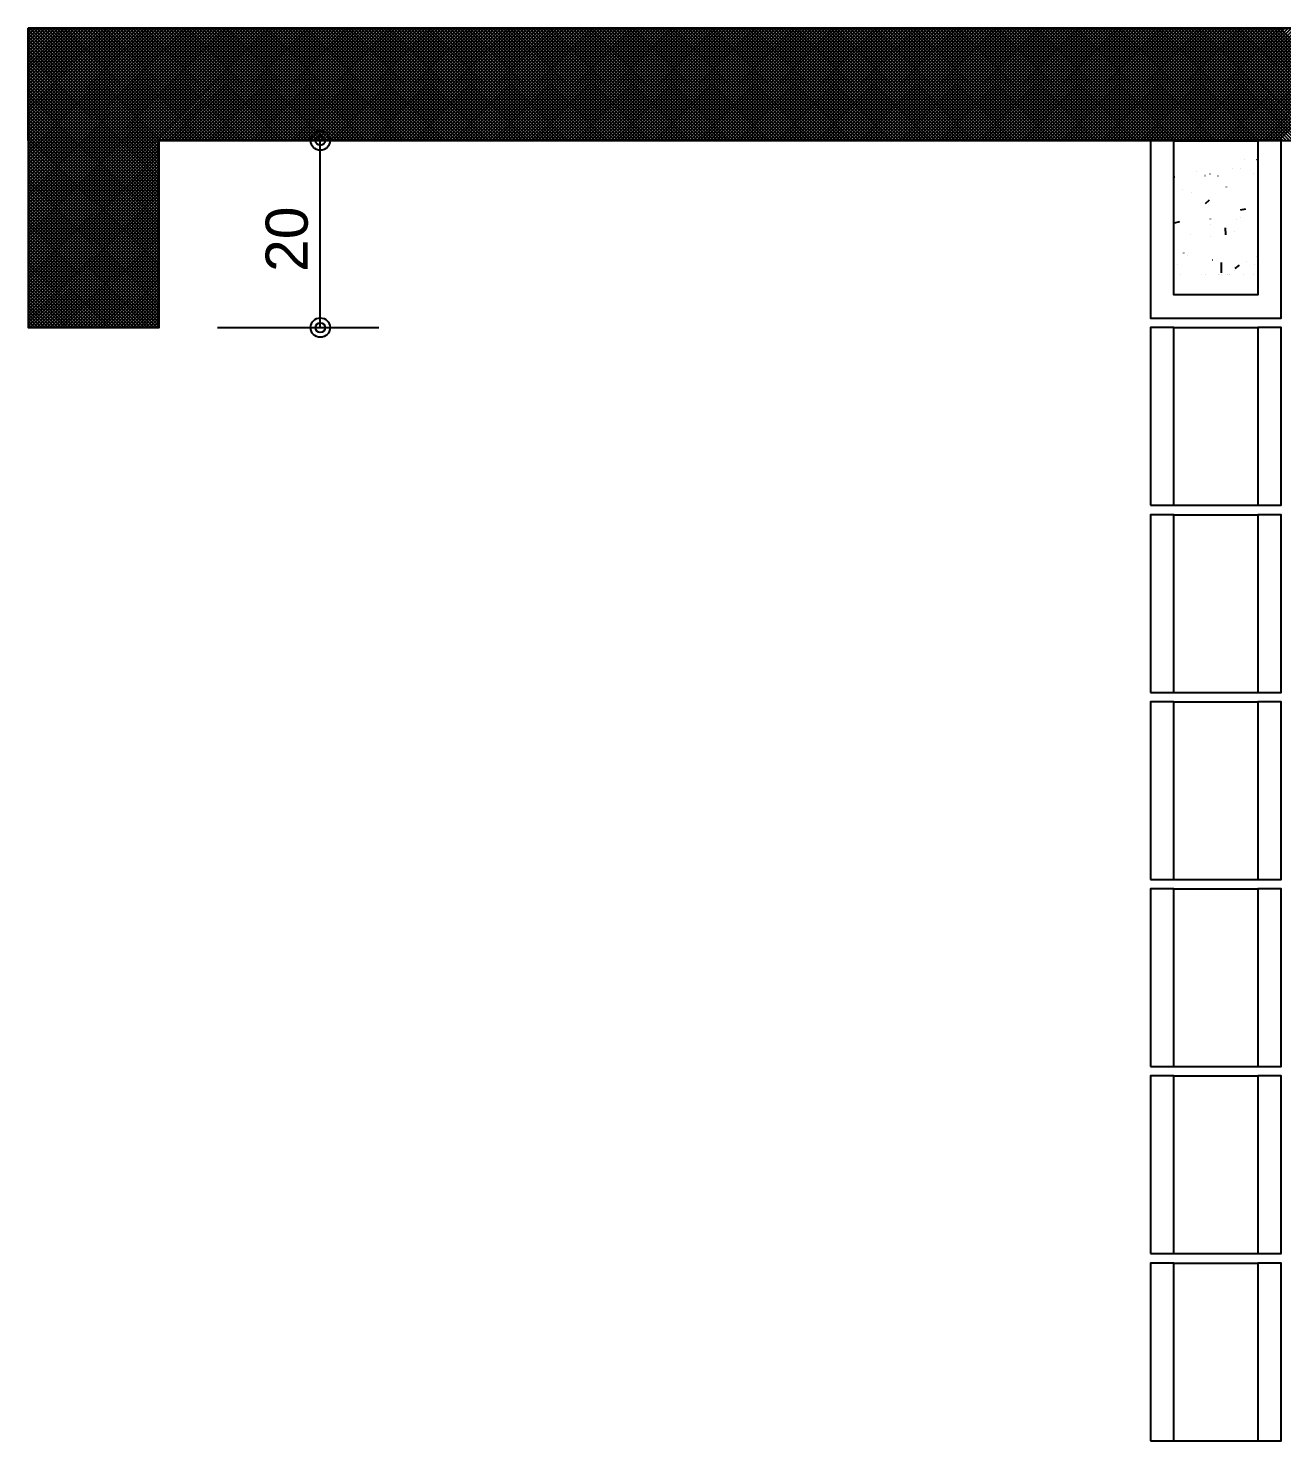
# Model space of a CAD drawing. Extents: x 0 to 119, y 0 to 84.
# Drawn here: x 57.46 to 62.82, y 42.56 to 48.6 of the extents above; entities that cross this region are included whole.
import ezdxf

# ---------------------------------------------------------------- set-up
doc = ezdxf.new("R2010")
doc.units = 0
doc.header["$MEASUREMENT"] = 0
for name, color, linetype in [('10', 252, 'CONTINUOUS'), ('29', 9, 'CONTINUOUS'), ('32', 250, 'CONTINUOUS'), ('6', 178, 'CONTINUOUS'), ('9', 8, 'CONTINUOUS')]:
    doc.layers.add(name, color=color, linetype=linetype)
doc.styles.add('TQS_ARIAL', font='arial.ttf')

msp = doc.modelspace()

# ---------------------------------------------------------------- linework, layer by layer
at = {"layer": '10', "color": 252, "linetype": 'Continuous'}
for p, q in [((62.355013, 48.123704), (62.715013, 48.123704)), ((62.355013, 48.122626), (62.715013, 48.122626)), ((62.355013, 48.122626), (62.715013, 48.122626)), ((62.355013, 47.323704), (62.715013, 47.323704)), ((62.355013, 46.563704), (62.715013, 46.563704)), ((62.355013, 46.523704), (62.715013, 46.523704)), ((62.355013, 45.763704), (62.715013, 45.763704)), ((62.355013, 45.723704), (62.715013, 45.723704)), ((62.355013, 44.963704), (62.715013, 44.963704)), ((62.355013, 44.923704), (62.715013, 44.923704)), ((62.355013, 44.163704), (62.715013, 44.163704)), ((62.355013, 44.123704), (62.715013, 44.123704)), ((62.355013, 43.363704), (62.715013, 43.363704)), ((62.355013, 43.323704), (62.715013, 43.323704)), ((62.355013, 42.563704), (62.715013, 42.563704))]:
    msp.add_line(p, q, dxfattribs=at)
for points in [[(62.355013, 48.123704), (62.255013, 48.123704), (62.255013, 47.363704), (62.815013, 47.363704), (62.815013, 48.123704), (62.715013, 48.123704), (62.715013, 47.463704), (62.355013, 47.463704), (62.355013, 48.123704)], [(62.255013, 46.563704), (62.355013, 46.563704), (62.355013, 47.323704), (62.255013, 47.323704), (62.255013, 46.563704)], [(62.715013, 46.563704), (62.815013, 46.563704), (62.815013, 47.323704), (62.715013, 47.323704), (62.715013, 46.563704)], [(62.255013, 45.763704), (62.355013, 45.763704), (62.355013, 46.523704), (62.255013, 46.523704), (62.255013, 45.763704)], [(62.715013, 45.763704), (62.815013, 45.763704), (62.815013, 46.523704), (62.715013, 46.523704), (62.715013, 45.763704)], [(62.255013, 44.963704), (62.355013, 44.963704), (62.355013, 45.723704), (62.255013, 45.723704), (62.255013, 44.963704)], [(62.715013, 44.963704), (62.815013, 44.963704), (62.815013, 45.723704), (62.715013, 45.723704), (62.715013, 44.963704)], [(62.255013, 44.163704), (62.355013, 44.163704), (62.355013, 44.923704), (62.255013, 44.923704), (62.255013, 44.163704)], [(62.715013, 44.163704), (62.815013, 44.163704), (62.815013, 44.923704), (62.715013, 44.923704), (62.715013, 44.163704)], [(62.255013, 43.363704), (62.355013, 43.363704), (62.355013, 44.123704), (62.255013, 44.123704), (62.255013, 43.363704)], [(62.715013, 43.363704), (62.815013, 43.363704), (62.815013, 44.123704), (62.715013, 44.123704), (62.715013, 43.363704)], [(62.255013, 42.563704), (62.355013, 42.563704), (62.355013, 43.323704), (62.255013, 43.323704), (62.255013, 42.563704)], [(62.715013, 42.563704), (62.815013, 42.563704), (62.815013, 43.323704), (62.715013, 43.323704), (62.715013, 42.563704)]]:
    msp.add_lwpolyline(points, dxfattribs=at)
at = {"layer": '29', "color": 9, "linetype": 'Continuous'}
for p, q in [((57.455013, 47.56966), (58.489057, 48.603704)), ((57.455013, 47.583802), (58.474915, 48.603704)), ((57.455013, 47.597944), (58.460773, 48.603704)), ((57.455013, 47.612086), (58.44663, 48.603704)), ((57.455013, 47.626228), (58.432488, 48.603704)), ((57.455013, 47.640371), (58.418346, 48.603704)), ((57.455013, 47.654513), (58.404204, 48.603704)), ((57.455013, 47.668655), (58.390062, 48.603704)), ((57.455013, 47.682797), (58.37592, 48.603704)), ((57.455013, 47.696939), (58.361778, 48.603704)), ((57.455013, 47.711081), (58.347636, 48.603704)), ((57.455013, 47.725223), (58.333493, 48.603704)), ((57.455013, 47.739366), (58.319351, 48.603704)), ((57.455013, 47.753508), (58.305209, 48.603704)), ((57.455013, 47.76765), (58.291067, 48.603704)), ((57.455013, 47.781792), (58.276925, 48.603704)), ((57.455013, 47.795934), (58.262783, 48.603704)), ((57.455013, 47.810076), (58.248641, 48.603704)), ((57.455013, 47.824218), (58.234498, 48.603704)), ((57.455013, 47.83836), (58.220356, 48.603704)), ((57.455013, 47.852503), (58.206214, 48.603704)), ((57.455013, 47.866645), (58.192072, 48.603704)), ((57.455013, 47.880787), (58.17793, 48.603704)), ((57.455013, 47.894929), (58.163788, 48.603704)), ((57.455013, 47.909071), (58.149646, 48.603704)), ((57.455013, 47.923213), (58.135503, 48.603704)), ((57.455013, 47.937355), (58.121361, 48.603704)), ((57.455013, 47.951498), (58.107219, 48.603704)), ((57.455013, 47.96564), (58.093077, 48.603704)), ((57.455013, 47.979782), (58.078935, 48.603704)), ((57.455013, 47.993924), (58.064793, 48.603704)), ((57.455013, 48.008066), (58.050651, 48.603704)), ((57.455013, 48.022208), (58.036509, 48.603704)), ((57.455013, 48.03635), (58.022366, 48.603704)), ((57.455013, 48.050493), (58.008224, 48.603704)), ((57.455013, 48.064635), (57.994082, 48.603704)), ((57.455013, 48.078777), (57.97994, 48.603704)), ((57.455013, 48.092919), (57.965798, 48.603704)), ((57.455013, 48.107061), (57.951656, 48.603704)), ((57.455013, 48.121203), (57.937514, 48.603704)), ((57.455013, 48.135345), (57.923371, 48.603704)), ((57.455013, 48.149487), (57.909229, 48.603704)), ((57.455013, 48.16363), (57.895087, 48.603704)), ((57.455013, 48.177772), (57.880945, 48.603704)), ((57.455013, 48.191914), (57.866803, 48.603704)), ((57.455013, 48.206056), (57.852661, 48.603704)), ((57.455013, 48.220198), (57.838519, 48.603704)), ((57.455013, 48.23434), (57.824377, 48.603704)), ((57.455013, 48.248482), (57.810234, 48.603704)), ((57.455013, 48.262625), (57.796092, 48.603704)), ((57.455013, 48.276767), (57.78195, 48.603704)), ((57.455013, 48.290909), (57.767808, 48.603704)), ((57.455013, 48.305051), (57.753666, 48.603704)), ((57.455013, 48.319193), (57.739524, 48.603704)), ((57.455013, 48.333335), (57.725382, 48.603704)), ((57.455013, 48.347477), (57.711239, 48.603704)), ((57.455013, 48.361619), (57.697097, 48.603704)), ((57.455013, 48.375762), (57.682955, 48.603704)), ((57.455013, 48.389904), (57.668813, 48.603704)), ((57.455013, 48.404046), (57.654671, 48.603704)), ((57.455013, 48.418188), (57.640529, 48.603704)), ((57.455013, 48.43233), (57.626387, 48.603704)), ((57.455013, 48.446472), (57.612244, 48.603704)), ((57.455013, 48.460614), (57.598102, 48.603704)), ((57.455013, 48.474757), (57.58396, 48.603704)), ((57.455013, 48.488899), (57.569818, 48.603704)), ((57.455013, 48.503041), (57.555676, 48.603704)), ((57.455013, 48.517183), (57.541534, 48.603704)), ((57.455013, 48.531325), (57.527392, 48.603704)), ((57.455013, 48.545467), (57.51325, 48.603704)), ((57.455013, 48.559609), (57.499107, 48.603704)), ((57.455013, 48.573752), (57.484965, 48.603704)), ((57.455013, 48.587894), (57.470823, 48.603704)), ((57.455013, 48.602036), (57.456681, 48.603704)), ((57.455013, 48.596862), (58.015013, 48.036862)), ((57.455013, 48.58272), (58.015013, 48.02272)), ((57.455013, 48.568578), (58.015013, 48.008578)), ((57.462313, 48.603704), (58.015013, 48.051004)), ((57.476455, 48.603704), (58.015013, 48.065147)), ((57.490597, 48.603704), (58.015013, 48.079289)), ((57.504739, 48.603704), (58.015013, 48.093431)), ((57.518882, 48.603704), (58.015013, 48.107573)), ((57.533024, 48.603704), (58.015013, 48.121715)), ((57.547166, 48.603704), (58.027166, 48.123704)), ((57.561308, 48.603704), (58.041308, 48.123704)), ((57.57545, 48.603704), (58.05545, 48.123704)), ((57.589592, 48.603704), (58.069592, 48.123704)), ((57.603734, 48.603704), (58.083734, 48.123704)), ((57.617877, 48.603704), (58.097877, 48.123704)), ((57.632019, 48.603704), (58.112019, 48.123704)), ((57.646161, 48.603704), (58.126161, 48.123704)), ((57.660303, 48.603704), (58.140303, 48.123704)), ((57.674445, 48.603704), (58.154445, 48.123704)), ((57.688587, 48.603704), (58.168587, 48.123704)), ((57.702729, 48.603704), (58.182729, 48.123704)), ((57.716872, 48.603704), (58.196872, 48.123704)), ((57.731014, 48.603704), (58.211014, 48.123704)), ((57.745156, 48.603704), (58.225156, 48.123704)), ((57.759298, 48.603704), (58.239298, 48.123704)), ((57.77344, 48.603704), (58.25344, 48.123704)), ((57.787582, 48.603704), (58.267582, 48.123704)), ((57.801724, 48.603704), (58.281724, 48.123704)), ((57.815866, 48.603704), (58.295866, 48.123704)), ((57.830009, 48.603704), (58.310009, 48.123704)), ((57.844151, 48.603704), (58.324151, 48.123704)), ((57.858293, 48.603704), (58.338293, 48.123704)), ((57.872435, 48.603704), (58.352435, 48.123704)), ((57.886577, 48.603704), (58.366577, 48.123704)), ((57.900719, 48.603704), (58.380719, 48.123704)), ((57.914861, 48.603704), (58.394861, 48.123704)), ((57.929004, 48.603704), (58.409004, 48.123704)), ((57.943146, 48.603704), (58.423146, 48.123704)), ((57.957288, 48.603704), (58.437288, 48.123704)), ((57.97143, 48.603704), (58.45143, 48.123704)), ((57.985572, 48.603704), (58.465572, 48.123704)), ((57.999714, 48.603704), (58.479714, 48.123704)), ((58.013856, 48.603704), (58.493856, 48.123704)), ((58.023199, 48.123704), (58.503199, 48.603704)), ((58.027999, 48.603704), (58.507999, 48.123704)), ((58.037341, 48.123704), (58.517341, 48.603704)), ((58.042141, 48.603704), (58.522141, 48.123704)), ((58.051483, 48.123704), (58.531483, 48.603704)), ((58.056283, 48.603704), (58.536283, 48.123704)), ((58.065625, 48.123704), (58.545625, 48.603704)), ((58.070425, 48.603704), (58.550425, 48.123704)), ((58.079768, 48.123704), (58.559768, 48.603704)), ((58.084567, 48.603704), (58.564567, 48.123704)), ((58.09391, 48.123704), (58.57391, 48.603704)), ((58.098709, 48.603704), (58.578709, 48.123704)), ((58.108052, 48.123704), (58.588052, 48.603704)), ((58.112851, 48.603704), (58.592851, 48.123704)), ((58.122194, 48.123704), (58.602194, 48.603704)), ((58.126993, 48.603704), (58.606993, 48.123704)), ((58.136336, 48.123704), (58.616336, 48.603704)), ((58.141136, 48.603704), (58.621136, 48.123704)), ((58.150478, 48.123704), (58.630478, 48.603704)), ((58.155278, 48.603704), (58.635278, 48.123704)), ((58.16462, 48.123704), (58.64462, 48.603704)), ((58.16942, 48.603704), (58.64942, 48.123704)), ((58.178763, 48.123704), (58.658763, 48.603704)), ((58.183562, 48.603704), (58.663562, 48.123704)), ((58.192905, 48.123704), (58.672905, 48.603704)), ((58.197704, 48.603704), (58.677704, 48.123704)), ((58.207047, 48.123704), (58.687047, 48.603704)), ((58.211846, 48.603704), (58.691846, 48.123704)), ((58.221189, 48.123704), (58.701189, 48.603704)), ((58.225988, 48.603704), (58.705988, 48.123704)), ((58.235331, 48.123704), (58.715331, 48.603704)), ((58.240131, 48.603704), (58.720131, 48.123704)), ((58.249473, 48.123704), (58.729473, 48.603704)), ((58.254273, 48.603704), (58.734273, 48.123704)), ((58.263615, 48.123704), (58.743615, 48.603704)), ((58.268415, 48.603704), (58.748415, 48.123704)), ((58.277757, 48.123704), (58.757757, 48.603704)), ((58.282557, 48.603704), (58.762557, 48.123704)), ((58.2919, 48.123704), (58.7719, 48.603704)), ((58.296699, 48.603704), (58.776699, 48.123704)), ((58.306042, 48.123704), (58.786042, 48.603704)), ((58.310841, 48.603704), (58.790841, 48.123704)), ((58.320184, 48.123704), (58.800184, 48.603704)), ((58.324983, 48.603704), (58.804983, 48.123704)), ((58.334326, 48.123704), (58.814326, 48.603704)), ((58.339125, 48.603704), (58.819125, 48.123704)), ((58.348468, 48.123704), (58.828468, 48.603704)), ((58.353268, 48.603704), (58.833268, 48.123704)), ((58.36261, 48.123704), (58.84261, 48.603704)), ((58.36741, 48.603704), (58.84741, 48.123704)), ((58.376752, 48.123704), (58.856752, 48.603704)), ((58.381552, 48.603704), (58.861552, 48.123704)), ((58.390895, 48.123704), (58.870895, 48.603704)), ((58.395694, 48.603704), (58.875694, 48.123704)), ((58.405037, 48.123704), (58.885037, 48.603704)), ((58.409836, 48.603704), (58.889836, 48.123704)), ((58.419179, 48.123704), (58.899179, 48.603704)), ((58.423978, 48.603704), (58.903978, 48.123704)), ((58.433321, 48.123704), (58.913321, 48.603704)), ((58.43812, 48.603704), (58.91812, 48.123704)), ((58.447463, 48.123704), (58.927463, 48.603704)), ((58.452263, 48.603704), (58.932263, 48.123704)), ((58.461605, 48.123704), (58.941605, 48.603704)), ((58.466405, 48.603704), (58.946405, 48.123704)), ((58.475747, 48.123704), (58.955747, 48.603704)), ((58.480547, 48.603704), (58.960547, 48.123704)), ((58.48989, 48.123704), (58.96989, 48.603704)), ((58.494689, 48.603704), (58.974689, 48.123704)), ((58.504032, 48.123704), (58.984032, 48.603704)), ((58.508831, 48.603704), (58.988831, 48.123704)), ((58.518174, 48.123704), (58.998174, 48.603704)), ((58.522973, 48.603704), (59.002973, 48.123704)), ((58.532316, 48.123704), (59.012316, 48.603704)), ((58.537115, 48.603704), (59.017115, 48.123704)), ((58.546458, 48.123704), (59.026458, 48.603704)), ((58.551258, 48.603704), (59.031258, 48.123704)), ((58.5606, 48.123704), (59.0406, 48.603704)), ((58.5654, 48.603704), (59.0454, 48.123704)), ((58.574742, 48.123704), (59.054742, 48.603704)), ((58.579542, 48.603704), (59.059542, 48.123704)), ((58.588884, 48.123704), (59.068884, 48.603704)), ((58.593684, 48.603704), (59.073684, 48.123704)), ((58.603027, 48.123704), (59.083027, 48.603704)), ((58.607826, 48.603704), (59.087826, 48.123704)), ((58.617169, 48.123704), (59.097169, 48.603704)), ((58.621968, 48.603704), (59.101968, 48.123704)), ((58.631311, 48.123704), (59.111311, 48.603704)), ((58.63611, 48.603704), (59.11611, 48.123704)), ((58.645453, 48.123704), (59.125453, 48.603704)), ((58.650252, 48.603704), (59.130252, 48.123704)), ((58.659595, 48.123704), (59.139595, 48.603704)), ((58.664395, 48.603704), (59.144395, 48.123704)), ((58.673737, 48.123704), (59.153737, 48.603704)), ((58.678537, 48.603704), (59.158537, 48.123704)), ((58.687879, 48.123704), (59.167879, 48.603704)), ((58.692679, 48.603704), (59.172679, 48.123704)), ((58.702022, 48.123704), (59.182022, 48.603704)), ((58.706821, 48.603704), (59.186821, 48.123704)), ((58.716164, 48.123704), (59.196164, 48.603704)), ((58.720963, 48.603704), (59.200963, 48.123704)), ((58.730306, 48.123704), (59.210306, 48.603704)), ((58.735105, 48.603704), (59.215105, 48.123704)), ((58.744448, 48.123704), (59.224448, 48.603704)), ((58.749247, 48.603704), (59.229247, 48.123704)), ((58.75859, 48.123704), (59.23859, 48.603704)), ((58.76339, 48.603704), (59.24339, 48.123704)), ((58.772732, 48.123704), (59.252732, 48.603704)), ((58.777532, 48.603704), (59.257532, 48.123704)), ((58.786874, 48.123704), (59.266874, 48.603704)), ((58.791674, 48.603704), (59.271674, 48.123704)), ((58.801016, 48.123704), (59.281016, 48.603704)), ((58.805816, 48.603704), (59.285816, 48.123704)), ((58.815159, 48.123704), (59.295159, 48.603704)), ((58.819958, 48.603704), (59.299958, 48.123704)), ((58.829301, 48.123704), (59.309301, 48.603704)), ((58.8341, 48.603704), (59.3141, 48.123704)), ((58.843443, 48.123704), (59.323443, 48.603704)), ((58.848242, 48.603704), (59.328242, 48.123704)), ((58.857585, 48.123704), (59.337585, 48.603704)), ((58.862385, 48.603704), (59.342385, 48.123704)), ((58.871727, 48.123704), (59.351727, 48.603704)), ((58.876527, 48.603704), (59.356527, 48.123704)), ((58.885869, 48.123704), (59.365869, 48.603704)), ((58.890669, 48.603704), (59.370669, 48.123704)), ((58.900011, 48.123704), (59.380011, 48.603704)), ((58.904811, 48.603704), (59.384811, 48.123704)), ((58.914154, 48.123704), (59.394154, 48.603704)), ((58.918953, 48.603704), (59.398953, 48.123704)), ((58.928296, 48.123704), (59.408296, 48.603704)), ((58.933095, 48.603704), (59.413095, 48.123704)), ((58.942438, 48.123704), (59.422438, 48.603704)), ((58.947237, 48.603704), (59.427237, 48.123704)), ((58.95658, 48.123704), (59.43658, 48.603704)), ((58.961379, 48.603704), (59.441379, 48.123704)), ((58.970722, 48.123704), (59.450722, 48.603704)), ((58.975522, 48.603704), (59.455522, 48.123704)), ((58.984864, 48.123704), (59.464864, 48.603704)), ((58.989664, 48.603704), (59.469664, 48.123704)), ((58.999006, 48.123704), (59.479006, 48.603704)), ((59.003806, 48.603704), (59.483806, 48.123704)), ((59.013149, 48.123704), (59.493149, 48.603704)), ((59.017948, 48.603704), (59.497948, 48.123704)), ((59.027291, 48.123704), (59.507291, 48.603704)), ((59.03209, 48.603704), (59.51209, 48.123704)), ((59.041433, 48.123704), (59.521433, 48.603704)), ((59.046232, 48.603704), (59.526232, 48.123704)), ((59.055575, 48.123704), (59.535575, 48.603704)), ((59.060374, 48.603704), (59.540374, 48.123704)), ((59.069717, 48.123704), (59.549717, 48.603704)), ((59.074517, 48.603704), (59.554517, 48.123704)), ((59.083859, 48.123704), (59.563859, 48.603704)), ((59.088659, 48.603704), (59.568659, 48.123704)), ((59.098001, 48.123704), (59.578001, 48.603704)), ((59.102801, 48.603704), (59.582801, 48.123704)), ((59.112143, 48.123704), (59.592143, 48.603704)), ((59.116943, 48.603704), (59.596943, 48.123704)), ((59.126286, 48.123704), (59.606286, 48.603704)), ((59.131085, 48.603704), (59.611085, 48.123704)), ((59.140428, 48.123704), (59.620428, 48.603704)), ((59.145227, 48.603704), (59.625227, 48.123704)), ((59.15457, 48.123704), (59.63457, 48.603704)), ((59.159369, 48.603704), (59.639369, 48.123704)), ((59.168712, 48.123704), (59.648712, 48.603704)), ((59.173512, 48.603704), (59.653512, 48.123704)), ((59.182854, 48.123704), (59.662854, 48.603704)), ((59.187654, 48.603704), (59.667654, 48.123704)), ((59.196996, 48.123704), (59.676996, 48.603704)), ((59.201796, 48.603704), (59.681796, 48.123704)), ((59.211138, 48.123704), (59.691138, 48.603704)), ((59.215938, 48.603704), (59.695938, 48.123704)), ((59.225281, 48.123704), (59.705281, 48.603704)), ((59.23008, 48.603704), (59.71008, 48.123704)), ((59.239423, 48.123704), (59.719423, 48.603704)), ((59.244222, 48.603704), (59.724222, 48.123704)), ((59.253565, 48.123704), (59.733565, 48.603704)), ((59.258364, 48.603704), (59.738364, 48.123704)), ((59.267707, 48.123704), (59.747707, 48.603704)), ((59.272506, 48.603704), (59.752506, 48.123704)), ((59.281849, 48.123704), (59.761849, 48.603704)), ((59.286649, 48.603704), (59.766649, 48.123704)), ((59.295991, 48.123704), (59.775991, 48.603704)), ((59.300791, 48.603704), (59.780791, 48.123704)), ((59.310133, 48.123704), (59.790133, 48.603704)), ((59.314933, 48.603704), (59.794933, 48.123704)), ((59.324276, 48.123704), (59.804276, 48.603704)), ((59.329075, 48.603704), (59.809075, 48.123704)), ((59.338418, 48.123704), (59.818418, 48.603704)), ((59.343217, 48.603704), (59.823217, 48.123704)), ((59.35256, 48.123704), (59.83256, 48.603704)), ((59.357359, 48.603704), (59.837359, 48.123704)), ((59.366702, 48.123704), (59.846702, 48.603704)), ((59.371501, 48.603704), (59.851501, 48.123704)), ((59.380844, 48.123704), (59.860844, 48.603704)), ((59.385644, 48.603704), (59.865644, 48.123704)), ((59.394986, 48.123704), (59.874986, 48.603704)), ((59.399786, 48.603704), (59.879786, 48.123704)), ((59.409128, 48.123704), (59.889128, 48.603704)), ((59.413928, 48.603704), (59.893928, 48.123704)), ((59.42327, 48.123704), (59.90327, 48.603704)), ((59.42807, 48.603704), (59.90807, 48.123704)), ((59.437413, 48.123704), (59.917413, 48.603704)), ((59.442212, 48.603704), (59.922212, 48.123704)), ((59.451555, 48.123704), (59.931555, 48.603704)), ((59.456354, 48.603704), (59.936354, 48.123704)), ((59.465697, 48.123704), (59.945697, 48.603704)), ((59.470496, 48.603704), (59.950496, 48.123704)), ((59.479839, 48.123704), (59.959839, 48.603704)), ((59.484638, 48.603704), (59.964638, 48.123704)), ((59.493981, 48.123704), (59.973981, 48.603704)), ((59.498781, 48.603704), (59.978781, 48.123704)), ((59.508123, 48.123704), (59.988123, 48.603704)), ((59.512923, 48.603704), (59.992923, 48.123704)), ((59.522265, 48.123704), (60.002265, 48.603704)), ((59.527065, 48.603704), (60.007065, 48.123704)), ((59.536408, 48.123704), (60.016408, 48.603704)), ((59.541207, 48.603704), (60.021207, 48.123704)), ((59.55055, 48.123704), (60.03055, 48.603704)), ((59.555349, 48.603704), (60.035349, 48.123704)), ((59.564692, 48.123704), (60.044692, 48.603704)), ((59.569491, 48.603704), (60.049491, 48.123704)), ((59.578834, 48.123704), (60.058834, 48.603704)), ((59.583633, 48.603704), (60.063633, 48.123704)), ((59.592976, 48.123704), (60.072976, 48.603704)), ((59.597776, 48.603704), (60.077776, 48.123704)), ((59.607118, 48.123704), (60.087118, 48.603704)), ((59.611918, 48.603704), (60.091918, 48.123704)), ((59.62126, 48.123704), (60.10126, 48.603704)), ((59.62606, 48.603704), (60.10606, 48.123704)), ((59.635402, 48.123704), (60.115402, 48.603704)), ((59.640202, 48.603704), (60.120202, 48.123704)), ((59.649545, 48.123704), (60.129545, 48.603704)), ((59.654344, 48.603704), (60.134344, 48.123704)), ((59.663687, 48.123704), (60.143687, 48.603704)), ((59.668486, 48.603704), (60.148486, 48.123704)), ((59.677829, 48.123704), (60.157829, 48.603704)), ((59.682628, 48.603704), (60.162628, 48.123704)), ((59.691971, 48.123704), (60.171971, 48.603704)), ((59.696771, 48.603704), (60.176771, 48.123704)), ((59.706113, 48.123704), (60.186113, 48.603704)), ((59.710913, 48.603704), (60.190913, 48.123704)), ((59.720255, 48.123704), (60.200255, 48.603704)), ((59.725055, 48.603704), (60.205055, 48.123704)), ((59.734397, 48.123704), (60.214397, 48.603704)), ((59.739197, 48.603704), (60.219197, 48.123704)), ((59.74854, 48.123704), (60.22854, 48.603704)), ((59.753339, 48.603704), (60.233339, 48.123704)), ((59.762682, 48.123704), (60.242682, 48.603704)), ((59.767481, 48.603704), (60.247481, 48.123704)), ((59.776824, 48.123704), (60.256824, 48.603704)), ((59.781623, 48.603704), (60.261623, 48.123704)), ((59.790966, 48.123704), (60.270966, 48.603704)), ((59.795765, 48.603704), (60.275765, 48.123704)), ((59.805108, 48.123704), (60.285108, 48.603704)), ((59.809908, 48.603704), (60.289908, 48.123704)), ((59.81925, 48.123704), (60.29925, 48.603704)), ((59.82405, 48.603704), (60.30405, 48.123704)), ((59.833392, 48.123704), (60.313392, 48.603704)), ((59.838192, 48.603704), (60.318192, 48.123704)), ((59.847535, 48.123704), (60.327535, 48.603704)), ((59.852334, 48.603704), (60.332334, 48.123704)), ((59.861677, 48.123704), (60.341677, 48.603704)), ((59.866476, 48.603704), (60.346476, 48.123704)), ((59.875819, 48.123704), (60.355819, 48.603704)), ((59.880618, 48.603704), (60.360618, 48.123704)), ((59.889961, 48.123704), (60.369961, 48.603704)), ((59.89476, 48.603704), (60.37476, 48.123704)), ((59.904103, 48.123704), (60.384103, 48.603704)), ((59.908903, 48.603704), (60.388903, 48.123704)), ((59.918245, 48.123704), (60.398245, 48.603704)), ((59.923045, 48.603704), (60.403045, 48.123704)), ((59.932387, 48.123704), (60.412387, 48.603704)), ((59.937187, 48.603704), (60.417187, 48.123704)), ((59.946529, 48.123704), (60.426529, 48.603704)), ((59.951329, 48.603704), (60.431329, 48.123704)), ((59.960672, 48.123704), (60.440672, 48.603704)), ((59.965471, 48.603704), (60.445471, 48.123704)), ((59.974814, 48.123704), (60.454814, 48.603704)), ((59.979613, 48.603704), (60.459613, 48.123704)), ((59.988956, 48.123704), (60.468956, 48.603704)), ((59.993755, 48.603704), (60.473755, 48.123704)), ((60.003098, 48.123704), (60.483098, 48.603704)), ((60.007898, 48.603704), (60.487898, 48.123704)), ((60.01724, 48.123704), (60.49724, 48.603704)), ((60.02204, 48.603704), (60.50204, 48.123704)), ((60.031382, 48.123704), (60.511382, 48.603704)), ((60.036182, 48.603704), (60.516182, 48.123704)), ((60.045524, 48.123704), (60.525524, 48.603704)), ((60.050324, 48.603704), (60.530324, 48.123704)), ((60.059667, 48.123704), (60.539667, 48.603704)), ((60.064466, 48.603704), (60.544466, 48.123704)), ((60.073809, 48.123704), (60.553809, 48.603704)), ((60.078608, 48.603704), (60.558608, 48.123704)), ((60.087951, 48.123704), (60.567951, 48.603704)), ((60.09275, 48.603704), (60.57275, 48.123704)), ((60.102093, 48.123704), (60.582093, 48.603704)), ((60.106892, 48.603704), (60.586892, 48.123704)), ((60.116235, 48.123704), (60.596235, 48.603704)), ((60.121035, 48.603704), (60.601035, 48.123704)), ((60.130377, 48.123704), (60.610377, 48.603704)), ((60.135177, 48.603704), (60.615177, 48.123704)), ((60.144519, 48.123704), (60.624519, 48.603704)), ((60.149319, 48.603704), (60.629319, 48.123704)), ((60.158662, 48.123704), (60.638662, 48.603704)), ((60.163461, 48.603704), (60.643461, 48.123704)), ((60.172804, 48.123704), (60.652804, 48.603704)), ((60.177603, 48.603704), (60.657603, 48.123704)), ((60.186946, 48.123704), (60.666946, 48.603704)), ((60.191745, 48.603704), (60.671745, 48.123704)), ((60.201088, 48.123704), (60.681088, 48.603704)), ((60.205887, 48.603704), (60.685887, 48.123704)), ((60.21523, 48.123704), (60.69523, 48.603704)), ((60.22003, 48.603704), (60.70003, 48.123704)), ((60.229372, 48.123704), (60.709372, 48.603704)), ((60.234172, 48.603704), (60.714172, 48.123704)), ((60.243514, 48.123704), (60.723514, 48.603704)), ((60.248314, 48.603704), (60.728314, 48.123704)), ((60.257656, 48.123704), (60.737656, 48.603704)), ((60.262456, 48.603704), (60.742456, 48.123704)), ((60.271799, 48.123704), (60.751799, 48.603704)), ((60.276598, 48.603704), (60.756598, 48.123704)), ((60.285941, 48.123704), (60.765941, 48.603704)), ((60.29074, 48.603704), (60.77074, 48.123704)), ((60.300083, 48.123704), (60.780083, 48.603704)), ((60.304882, 48.603704), (60.784882, 48.123704)), ((60.314225, 48.123704), (60.794225, 48.603704)), ((60.319024, 48.603704), (60.799024, 48.123704)), ((60.328367, 48.123704), (60.808367, 48.603704)), ((60.333167, 48.603704), (60.813167, 48.123704)), ((60.342509, 48.123704), (60.822509, 48.603704)), ((60.347309, 48.603704), (60.827309, 48.123704)), ((60.356651, 48.123704), (60.836651, 48.603704)), ((60.361451, 48.603704), (60.841451, 48.123704)), ((60.370794, 48.123704), (60.850794, 48.603704)), ((60.375593, 48.603704), (60.855593, 48.123704)), ((60.384936, 48.123704), (60.864936, 48.603704)), ((60.389735, 48.603704), (60.869735, 48.123704)), ((60.399078, 48.123704), (60.879078, 48.603704)), ((60.403877, 48.603704), (60.883877, 48.123704)), ((60.41322, 48.123704), (60.89322, 48.603704)), ((60.418019, 48.603704), (60.898019, 48.123704)), ((60.427362, 48.123704), (60.907362, 48.603704)), ((60.432162, 48.603704), (60.912162, 48.123704)), ((60.441504, 48.123704), (60.921504, 48.603704)), ((60.446304, 48.603704), (60.926304, 48.123704)), ((60.455646, 48.123704), (60.935646, 48.603704)), ((60.460446, 48.603704), (60.940446, 48.123704)), ((60.469788, 48.123704), (60.949788, 48.603704)), ((60.474588, 48.603704), (60.954588, 48.123704)), ((60.483931, 48.123704), (60.963931, 48.603704)), ((60.48873, 48.603704), (60.96873, 48.123704)), ((60.498073, 48.123704), (60.978073, 48.603704)), ((60.502872, 48.603704), (60.982872, 48.123704)), ((60.512215, 48.123704), (60.992215, 48.603704)), ((60.517014, 48.603704), (60.997014, 48.123704)), ((60.526357, 48.123704), (61.006357, 48.603704)), ((60.531157, 48.603704), (61.011157, 48.123704)), ((60.540499, 48.123704), (61.020499, 48.603704)), ((60.545299, 48.603704), (61.025299, 48.123704)), ((60.554641, 48.123704), (61.034641, 48.603704)), ((60.559441, 48.603704), (61.039441, 48.123704)), ((60.568783, 48.123704), (61.048783, 48.603704)), ((60.573583, 48.603704), (61.053583, 48.123704)), ((60.582926, 48.123704), (61.062926, 48.603704)), ((60.587725, 48.603704), (61.067725, 48.123704)), ((60.597068, 48.123704), (61.077068, 48.603704)), ((60.601867, 48.603704), (61.081867, 48.123704)), ((60.61121, 48.123704), (61.09121, 48.603704)), ((60.616009, 48.603704), (61.096009, 48.123704)), ((60.625352, 48.123704), (61.105352, 48.603704)), ((60.630151, 48.603704), (61.110151, 48.123704)), ((60.639494, 48.123704), (61.119494, 48.603704)), ((60.644294, 48.603704), (61.124294, 48.123704)), ((60.653636, 48.123704), (61.133636, 48.603704)), ((60.658436, 48.603704), (61.138436, 48.123704)), ((60.667778, 48.123704), (61.147778, 48.603704)), ((60.672578, 48.603704), (61.152578, 48.123704)), ((60.681921, 48.123704), (61.161921, 48.603704)), ((60.68672, 48.603704), (61.16672, 48.123704)), ((60.696063, 48.123704), (61.176063, 48.603704)), ((60.700862, 48.603704), (61.180862, 48.123704)), ((60.710205, 48.123704), (61.190205, 48.603704)), ((60.715004, 48.603704), (61.195004, 48.123704)), ((60.724347, 48.123704), (61.204347, 48.603704)), ((60.729146, 48.603704), (61.209146, 48.123704)), ((60.738489, 48.123704), (61.218489, 48.603704)), ((60.743289, 48.603704), (61.223289, 48.123704)), ((60.752631, 48.123704), (61.232631, 48.603704)), ((60.757431, 48.603704), (61.237431, 48.123704)), ((60.766773, 48.123704), (61.246773, 48.603704)), ((60.771573, 48.603704), (61.251573, 48.123704)), ((60.780915, 48.123704), (61.260915, 48.603704)), ((60.785715, 48.603704), (61.265715, 48.123704)), ((60.795058, 48.123704), (61.275058, 48.603704)), ((60.799857, 48.603704), (61.279857, 48.123704)), ((60.8092, 48.123704), (61.2892, 48.603704)), ((60.813999, 48.603704), (61.293999, 48.123704)), ((60.823342, 48.123704), (61.303342, 48.603704)), ((60.828141, 48.603704), (61.308141, 48.123704)), ((60.837484, 48.123704), (61.317484, 48.603704)), ((60.842284, 48.603704), (61.322284, 48.123704)), ((60.851626, 48.123704), (61.331626, 48.603704)), ((60.856426, 48.603704), (61.336426, 48.123704)), ((60.865768, 48.123704), (61.345768, 48.603704)), ((60.870568, 48.603704), (61.350568, 48.123704)), ((60.87991, 48.123704), (61.35991, 48.603704)), ((60.88471, 48.603704), (61.36471, 48.123704)), ((60.894053, 48.123704), (61.374053, 48.603704)), ((60.898852, 48.603704), (61.378852, 48.123704)), ((60.908195, 48.123704), (61.388195, 48.603704)), ((60.912994, 48.603704), (61.392994, 48.123704)), ((60.922337, 48.123704), (61.402337, 48.603704)), ((60.927136, 48.603704), (61.407136, 48.123704)), ((60.936479, 48.123704), (61.416479, 48.603704)), ((60.941278, 48.603704), (61.421278, 48.123704)), ((60.950621, 48.123704), (61.430621, 48.603704)), ((60.955421, 48.603704), (61.435421, 48.123704)), ((60.964763, 48.123704), (61.444763, 48.603704)), ((60.969563, 48.603704), (61.449563, 48.123704)), ((60.978905, 48.123704), (61.458905, 48.603704)), ((60.983705, 48.603704), (61.463705, 48.123704)), ((60.993048, 48.123704), (61.473048, 48.603704)), ((60.997847, 48.603704), (61.477847, 48.123704)), ((61.00719, 48.123704), (61.48719, 48.603704)), ((61.011989, 48.603704), (61.491989, 48.123704)), ((61.021332, 48.123704), (61.501332, 48.603704)), ((61.026131, 48.603704), (61.506131, 48.123704)), ((61.035474, 48.123704), (61.515474, 48.603704)), ((61.040273, 48.603704), (61.520273, 48.123704)), ((61.049616, 48.123704), (61.529616, 48.603704)), ((61.054416, 48.603704), (61.534416, 48.123704)), ((61.063758, 48.123704), (61.543758, 48.603704)), ((61.068558, 48.603704), (61.548558, 48.123704)), ((61.0779, 48.123704), (61.5579, 48.603704)), ((61.0827, 48.603704), (61.5627, 48.123704)), ((61.092042, 48.123704), (61.572042, 48.603704)), ((61.096842, 48.603704), (61.576842, 48.123704)), ((61.106185, 48.123704), (61.586185, 48.603704)), ((61.110984, 48.603704), (61.590984, 48.123704)), ((61.120327, 48.123704), (61.600327, 48.603704)), ((61.125126, 48.603704), (61.605126, 48.123704)), ((61.134469, 48.123704), (61.614469, 48.603704)), ((61.139268, 48.603704), (61.619268, 48.123704)), ((61.148611, 48.123704), (61.628611, 48.603704)), ((61.15341, 48.603704), (61.63341, 48.123704)), ((61.162753, 48.123704), (61.642753, 48.603704)), ((61.167553, 48.603704), (61.647553, 48.123704)), ((61.176895, 48.123704), (61.656895, 48.603704)), ((61.181695, 48.603704), (61.661695, 48.123704)), ((61.191037, 48.123704), (61.671037, 48.603704)), ((61.195837, 48.603704), (61.675837, 48.123704)), ((61.20518, 48.123704), (61.68518, 48.603704)), ((61.209979, 48.603704), (61.689979, 48.123704)), ((61.219322, 48.123704), (61.699322, 48.603704)), ((61.224121, 48.603704), (61.704121, 48.123704)), ((61.233464, 48.123704), (61.713464, 48.603704)), ((61.238263, 48.603704), (61.718263, 48.123704)), ((61.247606, 48.123704), (61.727606, 48.603704)), ((61.252405, 48.603704), (61.732405, 48.123704)), ((61.261748, 48.123704), (61.741748, 48.603704)), ((61.266548, 48.603704), (61.746548, 48.123704)), ((61.27589, 48.123704), (61.75589, 48.603704)), ((61.28069, 48.603704), (61.76069, 48.123704)), ((61.290032, 48.123704), (61.770032, 48.603704)), ((61.294832, 48.603704), (61.774832, 48.123704)), ((61.304174, 48.123704), (61.784174, 48.603704)), ((61.308974, 48.603704), (61.788974, 48.123704)), ((61.318317, 48.123704), (61.798317, 48.603704)), ((61.323116, 48.603704), (61.803116, 48.123704)), ((61.332459, 48.123704), (61.812459, 48.603704)), ((61.337258, 48.603704), (61.817258, 48.123704)), ((61.346601, 48.123704), (61.826601, 48.603704)), ((61.3514, 48.603704), (61.8314, 48.123704)), ((61.360743, 48.123704), (61.840743, 48.603704)), ((61.365543, 48.603704), (61.845543, 48.123704)), ((61.374885, 48.123704), (61.854885, 48.603704)), ((61.379685, 48.603704), (61.859685, 48.123704)), ((61.389027, 48.123704), (61.869027, 48.603704)), ((61.393827, 48.603704), (61.873827, 48.123704)), ((61.403169, 48.123704), (61.883169, 48.603704)), ((61.407969, 48.603704), (61.887969, 48.123704)), ((61.417312, 48.123704), (61.897312, 48.603704)), ((61.422111, 48.603704), (61.902111, 48.123704)), ((61.431454, 48.123704), (61.911454, 48.603704)), ((61.436253, 48.603704), (61.916253, 48.123704)), ((61.445596, 48.123704), (61.925596, 48.603704)), ((61.450395, 48.603704), (61.930395, 48.123704)), ((61.459738, 48.123704), (61.939738, 48.603704)), ((61.464537, 48.603704), (61.944537, 48.123704)), ((61.47388, 48.123704), (61.95388, 48.603704)), ((61.47868, 48.603704), (61.95868, 48.123704)), ((61.488022, 48.123704), (61.968022, 48.603704)), ((61.492822, 48.603704), (61.972822, 48.123704)), ((61.502164, 48.123704), (61.982164, 48.603704)), ((61.506964, 48.603704), (61.986964, 48.123704)), ((61.516307, 48.123704), (61.996307, 48.603704)), ((61.521106, 48.603704), (62.001106, 48.123704)), ((61.530449, 48.123704), (62.010449, 48.603704)), ((61.535248, 48.603704), (62.015248, 48.123704)), ((61.544591, 48.123704), (62.024591, 48.603704)), ((61.54939, 48.603704), (62.02939, 48.123704)), ((61.558733, 48.123704), (62.038733, 48.603704)), ((61.563532, 48.603704), (62.043532, 48.123704)), ((61.572875, 48.123704), (62.052875, 48.603704)), ((61.577675, 48.603704), (62.057675, 48.123704)), ((61.587017, 48.123704), (62.067017, 48.603704)), ((61.591817, 48.603704), (62.071817, 48.123704)), ((61.601159, 48.123704), (62.081159, 48.603704)), ((61.605959, 48.603704), (62.085959, 48.123704)), ((61.615301, 48.123704), (62.095301, 48.603704)), ((61.620101, 48.603704), (62.100101, 48.123704)), ((61.629444, 48.123704), (62.109444, 48.603704)), ((61.634243, 48.603704), (62.114243, 48.123704)), ((61.643586, 48.123704), (62.123586, 48.603704)), ((61.648385, 48.603704), (62.128385, 48.123704)), ((61.657728, 48.123704), (62.137728, 48.603704)), ((61.662527, 48.603704), (62.142527, 48.123704)), ((61.67187, 48.123704), (62.15187, 48.603704)), ((61.67667, 48.603704), (62.15667, 48.123704)), ((61.686012, 48.123704), (62.166012, 48.603704)), ((61.690812, 48.603704), (62.170812, 48.123704)), ((61.700154, 48.123704), (62.180154, 48.603704)), ((61.704954, 48.603704), (62.184954, 48.123704)), ((61.714296, 48.123704), (62.194296, 48.603704)), ((61.719096, 48.603704), (62.199096, 48.123704)), ((61.728439, 48.123704), (62.208439, 48.603704)), ((61.733238, 48.603704), (62.213238, 48.123704)), ((61.742581, 48.123704), (62.222581, 48.603704)), ((61.74738, 48.603704), (62.22738, 48.123704)), ((61.756723, 48.123704), (62.236723, 48.603704)), ((61.761522, 48.603704), (62.241522, 48.123704)), ((61.770865, 48.123704), (62.250865, 48.603704)), ((61.775664, 48.603704), (62.255664, 48.123704)), ((61.785007, 48.123704), (62.265007, 48.603704)), ((61.789807, 48.603704), (62.269807, 48.123704)), ((61.799149, 48.123704), (62.279149, 48.603704)), ((61.803949, 48.603704), (62.283949, 48.123704)), ((61.813291, 48.123704), (62.293291, 48.603704)), ((61.818091, 48.603704), (62.298091, 48.123704)), ((61.827434, 48.123704), (62.307434, 48.603704)), ((61.832233, 48.603704), (62.312233, 48.123704)), ((61.841576, 48.123704), (62.321576, 48.603704)), ((61.846375, 48.603704), (62.326375, 48.123704)), ((61.855718, 48.123704), (62.335718, 48.603704)), ((61.860517, 48.603704), (62.340517, 48.123704)), ((61.86986, 48.123704), (62.34986, 48.603704)), ((61.874659, 48.603704), (62.354659, 48.123704)), ((61.884002, 48.123704), (62.364002, 48.603704)), ((61.888802, 48.603704), (62.368802, 48.123704)), ((61.898144, 48.123704), (62.378144, 48.603704)), ((61.902944, 48.603704), (62.382944, 48.123704)), ((61.912286, 48.123704), (62.392286, 48.603704)), ((61.917086, 48.603704), (62.397086, 48.123704)), ((61.926428, 48.123704), (62.406428, 48.603704)), ((61.931228, 48.603704), (62.411228, 48.123704)), ((61.940571, 48.123704), (62.420571, 48.603704)), ((61.94537, 48.603704), (62.42537, 48.123704)), ((61.954713, 48.123704), (62.434713, 48.603704)), ((61.959512, 48.603704), (62.439512, 48.123704)), ((61.968855, 48.123704), (62.448855, 48.603704)), ((61.973654, 48.603704), (62.453654, 48.123704)), ((61.982997, 48.123704), (62.462997, 48.603704)), ((61.987796, 48.603704), (62.467796, 48.123704)), ((61.997139, 48.123704), (62.477139, 48.603704)), ((62.001939, 48.603704), (62.481939, 48.123704)), ((62.011281, 48.123704), (62.491281, 48.603704)), ((62.016081, 48.603704), (62.496081, 48.123704)), ((62.025423, 48.123704), (62.505423, 48.603704)), ((62.030223, 48.603704), (62.510223, 48.123704)), ((62.039566, 48.123704), (62.519566, 48.603704)), ((62.044365, 48.603704), (62.524365, 48.123704)), ((62.053708, 48.123704), (62.533708, 48.603704)), ((62.058507, 48.603704), (62.538507, 48.123704)), ((62.06785, 48.123704), (62.54785, 48.603704)), ((62.072649, 48.603704), (62.552649, 48.123704)), ((62.081992, 48.123704), (62.561992, 48.603704)), ((62.086791, 48.603704), (62.566791, 48.123704)), ((62.096134, 48.123704), (62.576134, 48.603704)), ((62.100934, 48.603704), (62.580934, 48.123704)), ((62.110276, 48.123704), (62.590276, 48.603704)), ((62.115076, 48.603704), (62.595076, 48.123704)), ((62.124418, 48.123704), (62.604418, 48.603704)), ((62.129218, 48.603704), (62.609218, 48.123704)), ((62.13856, 48.123704), (62.61856, 48.603704)), ((62.14336, 48.603704), (62.62336, 48.123704)), ((62.152703, 48.123704), (62.632703, 48.603704)), ((62.157502, 48.603704), (62.637502, 48.123704)), ((62.166845, 48.123704), (62.646845, 48.603704)), ((62.171644, 48.603704), (62.651644, 48.123704)), ((62.180987, 48.123704), (62.660987, 48.603704)), ((62.185786, 48.603704), (62.665786, 48.123704)), ((62.195129, 48.123704), (62.675129, 48.603704)), ((62.199929, 48.603704), (62.679929, 48.123704)), ((62.209271, 48.123704), (62.689271, 48.603704)), ((62.214071, 48.603704), (62.694071, 48.123704)), ((62.223413, 48.123704), (62.703413, 48.603704)), ((62.228213, 48.603704), (62.708213, 48.123704)), ((62.237555, 48.123704), (62.717555, 48.603704)), ((62.242355, 48.603704), (62.722355, 48.123704)), ((62.251698, 48.123704), (62.731698, 48.603704)), ((62.256497, 48.603704), (62.736497, 48.123704)), ((62.26584, 48.123704), (62.74584, 48.603704)), ((62.270639, 48.603704), (62.750639, 48.123704)), ((62.279982, 48.123704), (62.759982, 48.603704)), ((62.284781, 48.603704), (62.764781, 48.123704)), ((62.294124, 48.123704), (62.774124, 48.603704)), ((62.298923, 48.603704), (62.778923, 48.123704)), ((62.308266, 48.123704), (62.788266, 48.603704)), ((62.313066, 48.603704), (62.793066, 48.123704)), ((62.322408, 48.123704), (62.802408, 48.603704)), ((62.327208, 48.603704), (62.807208, 48.123704)), ((62.33655, 48.123704), (62.81655, 48.603704)), ((62.34135, 48.603704), (62.82135, 48.123704)), ((62.350693, 48.123704), (62.830693, 48.603704)), ((62.355492, 48.603704), (62.835492, 48.123704)), ((62.364835, 48.123704), (62.844835, 48.603704)), ((62.369634, 48.603704), (62.849634, 48.123704)), ((62.378977, 48.123704), (62.858977, 48.603704)), ((62.383776, 48.603704), (62.863776, 48.123704)), ((62.393119, 48.123704), (62.873119, 48.603704)), ((62.397918, 48.603704), (62.877918, 48.123704)), ((62.407261, 48.123704), (62.887261, 48.603704)), ((62.412061, 48.603704), (62.892061, 48.123704)), ((62.421403, 48.123704), (62.901403, 48.603704)), ((62.426203, 48.603704), (62.906203, 48.123704)), ((62.435545, 48.123704), (62.915545, 48.603704)), ((62.440345, 48.603704), (62.920345, 48.123704)), ((62.449687, 48.123704), (62.929687, 48.603704)), ((62.454487, 48.603704), (62.934487, 48.123704)), ((62.46383, 48.123704), (62.94383, 48.603704)), ((62.468629, 48.603704), (62.948629, 48.123704)), ((62.477972, 48.123704), (62.957972, 48.603704)), ((62.482771, 48.603704), (62.962771, 48.123704)), ((62.492114, 48.123704), (62.972114, 48.603704)), ((62.496913, 48.603704), (62.976913, 48.123704)), ((62.506256, 48.123704), (62.986256, 48.603704)), ((62.511056, 48.603704), (62.991056, 48.123704)), ((62.520398, 48.123704), (63.000398, 48.603704)), ((62.525198, 48.603704), (63.005198, 48.123704)), ((62.53454, 48.123704), (63.01454, 48.603704)), ((62.53934, 48.603704), (63.01934, 48.123704)), ((62.548682, 48.123704), (63.028682, 48.603704)), ((62.553482, 48.603704), (63.033482, 48.123704)), ((62.562825, 48.123704), (63.042825, 48.603704)), ((62.567624, 48.603704), (63.047624, 48.123704)), ((62.576967, 48.123704), (63.056967, 48.603704)), ((62.581766, 48.603704), (63.061766, 48.123704)), ((62.591109, 48.123704), (63.071109, 48.603704)), ((62.595908, 48.603704), (63.075908, 48.123704)), ((62.605251, 48.123704), (63.085251, 48.603704)), ((62.61005, 48.603704), (63.09005, 48.123704)), ((62.619393, 48.123704), (63.099393, 48.603704)), ((62.624193, 48.603704), (63.104193, 48.123704)), ((62.633535, 48.123704), (63.113535, 48.603704)), ((62.638335, 48.603704), (63.118335, 48.123704)), ((62.647677, 48.123704), (63.127677, 48.603704)), ((62.652477, 48.603704), (63.132477, 48.123704)), ((62.66182, 48.123704), (63.14182, 48.603704)), ((62.666619, 48.603704), (63.146619, 48.123704)), ((62.675962, 48.123704), (63.155962, 48.603704)), ((62.680761, 48.603704), (63.160761, 48.123704)), ((62.690104, 48.123704), (63.170104, 48.603704)), ((62.694903, 48.603704), (63.174903, 48.123704)), ((62.704246, 48.123704), (63.184246, 48.603704)), ((62.709045, 48.603704), (63.189045, 48.123704)), ((62.718388, 48.123704), (63.198388, 48.603704)), ((62.723188, 48.603704), (63.203188, 48.123704)), ((62.73253, 48.123704), (63.21253, 48.603704)), ((62.73733, 48.603704), (63.21733, 48.123704)), ((62.746672, 48.123704), (63.226672, 48.603704)), ((62.751472, 48.603704), (63.231472, 48.123704)), ((62.760814, 48.123704), (63.240814, 48.603704)), ((62.765614, 48.603704), (63.245614, 48.123704)), ((62.774957, 48.123704), (63.254957, 48.603704)), ((62.779756, 48.603704), (63.259756, 48.123704)), ((62.789099, 48.123704), (63.269099, 48.603704)), ((62.793898, 48.603704), (63.273898, 48.123704)), ((62.803241, 48.123704), (63.283241, 48.603704)), ((62.80804, 48.603704), (63.28804, 48.123704)), ((57.455013, 48.554436), (58.015013, 47.994436)), ((57.455013, 48.540294), (58.015013, 47.980294)), ((57.455013, 48.526152), (58.015013, 47.966152)), ((57.455013, 48.51201), (58.015013, 47.95201)), ((57.455013, 48.497867), (58.015013, 47.937867)), ((57.455013, 48.483725), (58.015013, 47.923725)), ((57.455013, 48.469583), (58.015013, 47.909583)), ((57.455013, 48.455441), (58.015013, 47.895441)), ((57.455013, 48.441299), (58.015013, 47.881299)), ((57.455013, 48.427157), (58.015013, 47.867157)), ((57.455013, 48.413015), (58.015013, 47.853015)), ((57.455013, 48.398872), (58.015013, 47.838872)), ((57.455013, 48.38473), (58.015013, 47.82473)), ((57.455013, 48.370588), (58.015013, 47.810588)), ((57.455013, 48.356446), (58.015013, 47.796446)), ((57.455013, 48.342304), (58.015013, 47.782304)), ((57.455013, 48.328162), (58.015013, 47.768162)), ((57.455013, 48.31402), (58.015013, 47.75402)), ((57.455013, 48.299877), (58.015013, 47.739877)), ((57.455013, 48.285735), (58.015013, 47.725735)), ((57.455013, 48.271593), (58.015013, 47.711593)), ((57.455013, 48.257451), (58.015013, 47.697451)), ((57.455013, 48.243309), (58.015013, 47.683309)), ((57.455013, 48.229167), (58.015013, 47.669167)), ((57.455013, 48.215025), (58.015013, 47.655025)), ((57.455013, 48.200883), (58.015013, 47.640883)), ((57.455013, 48.18674), (58.015013, 47.62674)), ((57.455013, 48.172598), (58.015013, 47.612598)), ((57.455013, 48.158456), (58.015013, 47.598456)), ((57.455013, 48.144314), (58.015013, 47.584314)), ((57.455013, 48.130172), (58.015013, 47.570172)), ((57.455013, 48.11603), (58.015013, 47.55603)), ((57.455013, 47.555518), (58.015013, 48.115518)), ((57.455013, 48.101888), (58.015013, 47.541888)), ((57.455013, 47.541376), (58.015013, 48.101376)), ((57.455013, 48.087745), (58.015013, 47.527745)), ((57.455013, 47.527233), (58.015013, 48.087233)), ((57.455013, 48.073603), (58.015013, 47.513603)), ((57.455013, 47.513091), (58.015013, 48.073091)), ((57.455013, 48.059461), (58.015013, 47.499461)), ((57.455013, 47.498949), (58.015013, 48.058949)), ((57.455013, 48.045319), (58.015013, 47.485319)), ((57.455013, 47.484807), (58.015013, 48.044807)), ((57.455013, 48.031177), (58.015013, 47.471177)), ((57.455013, 47.470665), (58.015013, 48.030665)), ((62.657261, 48.042421), (62.657313, 48.042818)), ((62.710757, 48.039245), (62.715663, 48.043362)), ((57.455013, 48.017035), (58.015013, 47.457035)), ((57.455013, 47.456523), (58.015013, 48.016523)), ((57.455013, 48.002893), (58.015013, 47.442893)), ((57.455013, 47.442381), (58.015013, 48.002381)), ((57.455013, 47.988751), (58.015013, 47.428751)), ((57.455013, 47.428239), (58.015013, 47.988239)), ((57.455013, 47.974608), (58.015013, 47.414608)), ((57.455013, 47.414096), (58.015013, 47.974096)), ((57.455013, 47.960466), (58.015013, 47.400466)), ((57.455013, 47.399954), (58.015013, 47.959954)), ((62.355663, 47.96852), (62.355663, 47.96852)), ((62.355663, 47.96852), (62.355663, 47.96852)), ((62.355663, 47.96852), (62.355663, 47.96852)), ((62.358561, 47.968646), (62.358961, 47.968664)), ((62.452455, 47.992516), (62.452699, 47.992834)), ((62.488437, 47.974317), (62.488837, 47.974334)), ((62.509987, 47.981163), (62.510378, 47.98125)), ((62.544375, 47.97163), (62.544427, 47.972027)), ((62.607617, 48.002807), (62.608007, 48.002894)), ((62.641697, 48.004764), (62.641941, 48.005081)), ((62.69544, 47.983355), (62.69584, 47.983372)), ((57.455013, 47.946324), (58.015013, 47.386324)), ((57.455013, 47.385812), (58.015013, 47.945812)), ((57.455013, 47.932182), (58.015013, 47.372182)), ((57.455013, 47.37167), (58.015013, 47.93167)), ((57.455013, 47.91804), (58.015013, 47.35804)), ((57.455013, 47.357528), (58.015013, 47.917528)), ((57.455013, 47.903898), (58.015013, 47.343898)), ((57.455013, 47.343386), (58.015013, 47.903386)), ((62.355663, 47.956274), (62.355663, 47.956274)), ((62.355663, 47.946951), (62.355663, 47.946951)), ((62.355663, 47.946951), (62.355663, 47.946951)), ((62.355663, 47.946951), (62.355663, 47.946951)), ((62.39097, 47.912388), (62.391214, 47.912705)), ((62.431489, 47.900839), (62.431541, 47.901235)), ((62.580212, 47.924635), (62.580456, 47.924953)), ((62.713725, 47.91661), (62.714115, 47.916697)), ((57.455013, 47.889756), (58.015013, 47.329756)), ((57.455013, 47.329244), (58.015013, 47.889244)), ((57.455013, 47.875613), (58.006922, 47.323704)), ((57.455013, 47.861471), (57.99278, 47.323704)), ((57.455013, 47.847329), (57.978638, 47.323704)), ((57.463615, 47.323704), (58.015013, 47.875101)), ((57.477757, 47.323704), (58.015013, 47.860959)), ((57.4919, 47.323704), (58.015013, 47.846817)), ((62.355663, 47.866374), (62.355663, 47.866374)), ((62.355663, 47.866374), (62.355663, 47.866374)), ((62.355663, 47.83723), (62.355663, 47.83723)), ((62.355663, 47.83723), (62.355663, 47.83723)), ((62.355663, 47.83723), (62.355663, 47.83723)), ((62.490136, 47.854122), (62.508521, 47.869549)), ((57.455013, 47.833187), (57.964496, 47.323704)), ((57.455013, 47.819045), (57.950353, 47.323704)), ((57.455013, 47.804903), (57.936211, 47.323704)), ((57.455013, 47.790761), (57.922069, 47.323704)), ((57.455013, 47.776618), (57.907927, 47.323704)), ((57.506042, 47.323704), (58.015013, 47.832675)), ((57.520184, 47.323704), (58.015013, 47.818533)), ((57.534326, 47.323704), (58.015013, 47.804391)), ((57.548468, 47.323704), (58.015013, 47.790249)), ((62.355663, 47.781221), (62.355663, 47.781221)), ((62.355663, 47.781221), (62.355663, 47.781221)), ((62.355663, 47.781221), (62.355663, 47.781221)), ((62.357585, 47.772264), (62.381144, 47.776843)), ((62.511521, 47.788026), (62.511921, 47.788044)), ((62.623219, 47.783852), (62.623272, 47.784249)), ((62.640294, 47.827217), (62.663853, 47.831796)), ((62.641397, 47.793697), (62.641797, 47.793714)), ((57.455013, 47.762476), (57.893785, 47.323704)), ((57.455013, 47.748334), (57.879643, 47.323704)), ((57.455013, 47.734192), (57.865501, 47.323704)), ((57.455013, 47.72005), (57.851359, 47.323704)), ((57.56261, 47.323704), (58.015013, 47.776107)), ((57.576752, 47.323704), (58.015013, 47.761964)), ((57.590895, 47.323704), (58.015013, 47.747822)), ((57.605037, 47.323704), (58.015013, 47.73368)), ((57.619179, 47.323704), (58.015013, 47.719538)), ((62.355663, 47.77189), (62.355663, 47.77189)), ((62.355663, 47.741286), (62.355663, 47.741286)), ((62.355663, 47.727509), (62.355663, 47.727509)), ((62.355663, 47.727509), (62.355663, 47.727509)), ((62.4251, 47.722489), (62.425344, 47.722806)), ((62.513275, 47.762451), (62.513666, 47.762537)), ((62.578221, 47.719719), (62.575607, 47.749605)), ((62.614342, 47.734736), (62.614586, 47.735054)), ((57.455013, 47.705908), (57.837216, 47.323704)), ((57.455013, 47.691766), (57.823074, 47.323704)), ((57.455013, 47.677624), (57.808932, 47.323704)), ((57.455013, 47.663481), (57.79479, 47.323704)), ((57.633321, 47.323704), (58.015013, 47.705396)), ((57.647463, 47.323704), (58.015013, 47.691254)), ((57.661605, 47.323704), (58.015013, 47.677112)), ((57.675747, 47.323704), (58.015013, 47.662969)), ((62.510334, 47.713061), (62.510386, 47.713458)), ((57.455013, 47.649339), (57.780648, 47.323704)), ((57.455013, 47.635197), (57.766506, 47.323704)), ((57.455013, 47.621055), (57.752364, 47.323704)), ((57.455013, 47.606913), (57.738221, 47.323704)), ((57.68989, 47.323704), (58.015013, 47.648827)), ((57.704032, 47.323704), (58.015013, 47.634685)), ((57.718174, 47.323704), (58.015013, 47.620543)), ((57.732316, 47.323704), (58.015013, 47.606401)), ((62.355663, 47.631997), (62.355663, 47.631997)), ((62.355663, 47.617788), (62.355663, 47.617788)), ((62.397448, 47.64227), (62.3975, 47.642667)), ((62.412408, 47.630368), (62.412799, 47.630455)), ((62.521323, 47.613512), (62.521567, 47.613829)), ((62.559509, 47.557333), (62.558579, 47.602323)), ((62.664481, 47.607406), (62.664881, 47.607424)), ((62.710566, 47.62576), (62.710809, 47.626077)), ((57.455013, 47.592771), (57.724079, 47.323704)), ((57.455013, 47.578629), (57.709937, 47.323704)), ((57.455013, 47.564486), (57.695795, 47.323704)), ((57.455013, 47.550344), (57.681653, 47.323704)), ((57.455013, 47.536202), (57.667511, 47.323704)), ((57.746458, 47.323704), (58.015013, 47.592259)), ((57.7606, 47.323704), (58.015013, 47.578117)), ((57.774742, 47.323704), (58.015013, 47.563974)), ((57.788884, 47.323704), (58.015013, 47.549832)), ((57.803027, 47.323704), (58.015013, 47.53569)), ((62.355663, 47.593923), (62.355663, 47.593923)), ((62.355663, 47.593923), (62.355663, 47.593923)), ((62.370761, 47.594582), (62.371161, 47.5946)), ((62.385339, 47.550292), (62.385339, 47.550292)), ((62.385339, 47.550292), (62.385339, 47.550292)), ((62.385339, 47.550292), (62.385339, 47.550292)), ((62.472813, 47.550292), (62.472813, 47.550292)), ((62.472813, 47.550292), (62.472813, 47.550292)), ((62.472813, 47.550292), (62.472813, 47.550292)), ((62.488905, 47.550292), (62.488905, 47.550292)), ((62.488905, 47.550292), (62.488905, 47.550292)), ((62.488905, 47.550292), (62.488905, 47.550292)), ((62.546124, 47.550292), (62.546124, 47.550292)), ((62.549883, 47.550292), (62.549883, 47.550292)), ((62.559654, 47.550292), (62.559654, 47.550292)), ((62.58682, 47.550292), (62.58682, 47.550292)), ((62.592471, 47.550292), (62.592471, 47.550292)), ((62.592471, 47.550292), (62.592471, 47.550292)), ((62.592471, 47.550292), (62.592471, 47.550292)), ((62.593044, 47.550292), (62.593044, 47.550292)), ((62.616146, 47.565815), (62.616536, 47.565901)), ((62.617249, 47.575825), (62.635634, 47.591251)), ((62.652657, 47.550292), (62.652657, 47.550292)), ((62.652657, 47.550292), (62.652657, 47.550292)), ((62.652657, 47.550292), (62.652657, 47.550292)), ((62.696037, 47.550292), (62.696037, 47.550292)), ((62.696037, 47.550292), (62.696037, 47.550292)), ((62.701516, 47.59191), (62.701568, 47.592307)), ((57.455013, 47.52206), (57.653369, 47.323704)), ((57.455013, 47.507918), (57.639227, 47.323704)), ((57.455013, 47.493776), (57.625084, 47.323704)), ((57.455013, 47.479634), (57.610942, 47.323704)), ((57.817169, 47.323704), (58.015013, 47.521548)), ((57.831311, 47.323704), (58.015013, 47.507406)), ((57.845453, 47.323704), (58.015013, 47.493264)), ((57.859595, 47.323704), (58.015013, 47.479122)), ((57.455013, 47.465491), (57.5968, 47.323704)), ((57.455013, 47.451349), (57.582658, 47.323704)), ((57.455013, 47.437207), (57.568516, 47.323704)), ((57.455013, 47.423065), (57.554374, 47.323704)), ((57.873737, 47.323704), (58.015013, 47.46498)), ((57.887879, 47.323704), (58.015013, 47.450837)), ((57.902022, 47.323704), (58.015013, 47.436695)), ((57.916164, 47.323704), (58.015013, 47.422553)), ((57.455013, 47.408923), (57.540232, 47.323704)), ((57.455013, 47.394781), (57.526089, 47.323704)), ((57.455013, 47.380639), (57.511947, 47.323704)), ((57.455013, 47.366497), (57.497805, 47.323704)), ((57.930306, 47.323704), (58.015013, 47.408411)), ((57.944448, 47.323704), (58.015013, 47.394269)), ((57.95859, 47.323704), (58.015013, 47.380127)), ((57.972732, 47.323704), (58.015013, 47.365985)), ((57.455013, 47.352354), (57.483663, 47.323704)), ((57.455013, 47.338212), (57.469521, 47.323704)), ((57.986874, 47.323704), (58.015013, 47.351842)), ((58.001016, 47.323704), (58.015013, 47.3377))]:
    msp.add_line(p, q, dxfattribs=at)
msp.add_lwpolyline([(57.455013, 48.603704), (57.455013, 47.323704), (58.015013, 47.323704), (58.015013, 48.123704), (65.594869, 48.123704), (65.594869, 48.337037), (65.394869, 48.403704), (65.794869, 48.403704), (65.594869, 48.470371), (65.594869, 48.603704), (62.255013, 48.603704), (58.015013, 48.603704), (57.455013, 48.603704)], dxfattribs=at)
at = {"layer": '32', "color": 250, "linetype": 'Continuous'}
for p, q in [((57.455013, 48.603704), (57.455013, 48.603704)), ((58.015013, 48.603704), (58.015013, 48.603704)), ((58.015013, 48.603704), (58.015013, 48.603704)), ((58.015013, 48.603704), (58.015013, 48.603704)), ((61.449549, 48.603704), (61.449549, 48.603704)), ((58.015013, 48.123704), (58.015013, 48.123704)), ((58.265013, 48.123704), (58.954423, 48.123704)), ((58.704423, 47.323704), (58.704423, 48.123704)), ((61.328058, 48.123704), (60.769147, 48.123704)), ((61.328058, 48.123704), (60.769147, 48.123704)), ((61.578058, 48.123704), (61.578058, 48.123704)), ((61.578058, 48.123704), (61.578058, 48.123704)), ((57.455013, 47.323704), (57.455013, 47.323704)), ((58.015013, 47.323704), (58.015013, 47.323704)), ((58.265013, 47.323704), (58.954423, 47.323704))]:
    msp.add_line(p, q, dxfattribs=at)
for centre, radius in [((58.704423, 48.123704), 0.041625), ((58.704423, 48.123704), 0.02075), ((58.704423, 47.323704), 0.041625), ((58.704423, 47.323704), 0.02075)]:
    msp.add_circle(centre, radius, dxfattribs=at)
at = {"layer": '6', "color": 178, "linetype": 'Continuous'}
for p, q in [((57.455013, 48.123704), (57.455013, 48.603704)), ((57.455013, 48.603704), (58.015013, 48.603704)), ((58.015013, 48.603704), (58.015013, 48.603704))]:
    msp.add_line(p, q, dxfattribs=at)
for points in [[(57.455013, 48.603704), (57.455013, 47.323704), (58.015013, 47.323704), (58.015013, 48.123704), (62.255013, 48.123704)], [(58.015013, 48.123704), (65.594869, 48.123704), (65.594869, 48.337037), (65.394869, 48.403704), (65.794869, 48.403704), (65.594869, 48.470371), (65.594869, 48.603704)], [(58.015013, 48.603704), (62.255013, 48.603704), (65.594869, 48.603704)]]:
    msp.add_lwpolyline(points, dxfattribs=at)
at = {"layer": '9', "color": 8, "linetype": 'Continuous'}
msp.add_line((57.455013, 48.603704), (57.455013, 48.123704), dxfattribs=at)

# ---------------------------------------------------------------- texts
at = {"layer": '32', "color": 250, "linetype": 'Continuous', "style": 'TQS_ARIAL'}
msp.add_text('20', height=0.18, rotation=90, dxfattribs=at).set_placement((58.650423, 47.561704))

doc.saveas('drawing.dxf')
